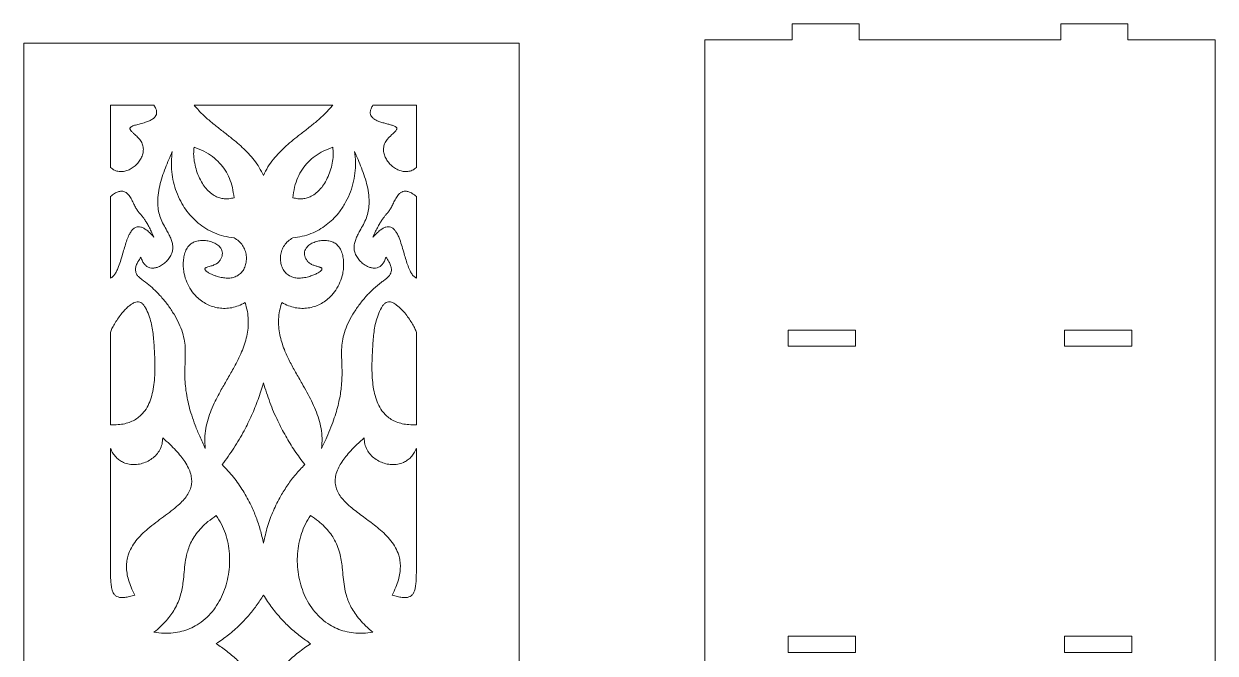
# Model space of a CAD drawing. Header units: millimetres. Extents: x -1055 to 1596, y -976 to 1493.
# Drawn here: x 709 to 1596, y -49 to 420 of the extents above; entities that cross this region are included whole.
import ezdxf

# ---------------------------------------------------------------- set-up
doc = ezdxf.new("R2010")
doc.units = ezdxf.units.MM

msp = doc.modelspace()

# ---------------------------------------------------------------- linework, layer by layer
at = {"color": 7, "linetype": 'Continuous', "lineweight": 15}
for p, q in [((1280.6, 407.95), (1280.6, 419.95)), ((1280.6, 419.95), (1330.6, 419.95)), ((1330.6, 419.95), (1330.6, 407.95)), ((1480.68, 407.95), (1480.68, 419.95)), ((1480.68, 419.95), (1530.68, 419.95)), ((1530.68, 419.95), (1530.68, 407.95)), ((1077.42, 405.44), (708.59, 405.44)), ((708.59, -488.56), (708.59, 405.44)), ((1077.42, -488.56), (1077.42, 405.44)), ((1215.64, -492.05), (1215.64, 407.95)), ((1215.64, 407.95), (1280.6, 407.95)), ((1330.6, 407.95), (1480.68, 407.95)), ((1530.68, 407.95), (1595.64, 407.95)), ((1595.64, 407.95), (1595.64, -492.05)), ((805.5, 359.42), (773.13, 359.42)), ((773.13, 359.42), (773.13, 312.99)), ((938.66, 359.42), (835.35, 359.42)), ((1000.88, 359.42), (968.51, 359.42)), ((1000.88, 312.99), (1000.88, 359.42)), ((773.13, 291.38), (773.13, 230.6)), ((1000.88, 230.6), (1000.88, 291.38)), ((773.13, 190.23), (773.13, 121.45)), ((1000.88, 121.45), (1000.88, 190.23)), ((1277.73, 191.95), (1327.73, 191.95)), ((1277.73, 179.95), (1277.73, 191.95)), ((1327.73, 191.95), (1327.73, 179.95)), ((1483.55, 179.95), (1483.55, 191.95)), ((1483.55, 191.95), (1533.55, 191.95)), ((1533.55, 191.95), (1533.55, 179.95)), ((1327.73, 179.95), (1277.73, 179.95)), ((1533.55, 179.95), (1483.55, 179.95)), ((773.13, 103.88), (773.13, 15.88)), ((1000.88, 15.88), (1000.88, 103.88)), ((1277.73, -36.05), (1327.73, -36.05)), ((1277.73, -48.05), (1277.73, -36.05)), ((1327.73, -36.05), (1327.73, -48.05)), ((1483.55, -48.05), (1483.55, -36.05)), ((1483.55, -36.05), (1533.55, -36.05)), ((1533.55, -36.05), (1533.55, -48.05)), ((1327.73, -48.05), (1277.73, -48.05)), ((1533.55, -48.05), (1483.55, -48.05))]:
    msp.add_line(p, q, dxfattribs=at)
for points, knots in [([(773.13, 312.99), (774.11, 312.22), (776.01, 310.76), (779.47, 309.83), (782.92, 309.91), (786.28, 310.88), (789.41, 312.57), (792.22, 314.84), (794.59, 317.57), (796.39, 320.65), (797.49, 323.96), (797.73, 327.39), (796.94, 330.83), (795.07, 333.78), (792.71, 336.19), (790.59, 338.11), (788.91, 339.71), (787.95, 340.82), (787.6, 341.63), (787.54, 342.11), (787.72, 342.65), (788.24, 343.18), (789.58, 343.95), (792.01, 344.7), (795.44, 345.57), (798.92, 346.5), (802.06, 347.63), (804.59, 348.95), (806.44, 350.57), (807.42, 352.5), (807.58, 354.59), (806.94, 357), (806.02, 358.54), (805.5, 359.42)], [0, 0, 0, 0, 0.044199, 0.085023, 0.125268, 0.166401, 0.20873, 0.251839, 0.294969, 0.337345, 0.378496, 0.418641, 0.459117, 0.502554, 0.541714, 0.579463, 0.605034, 0.624693, 0.631085, 0.636561, 0.641803, 0.650797, 0.66224, 0.696979, 0.741008, 0.788948, 0.825928, 0.86005, 0.890527, 0.912355, 0.935678, 0.963846, 1, 1, 1, 1]), ([(835.35, 359.42), (837.16, 357.33), (840.8, 353.18), (846.99, 347.67), (853.42, 342.47), (859.97, 337.42), (865.98, 332.65), (871.32, 328.01), (875.94, 323.47), (880.18, 318.52), (884.01, 313.08), (886, 309.08), (887, 307.05)], [0, 0, 0, 0, 0.111685, 0.223022, 0.334573, 0.446234, 0.557649, 0.644888, 0.732004, 0.819497, 0.908331, 1, 1, 1, 1]), ([(887, 307.05), (888.08, 309.2), (890.19, 313.43), (894.31, 319.15), (898.88, 324.33), (903.85, 329.07), (909.1, 333.51), (914.83, 338.03), (920.94, 342.74), (927.25, 347.86), (933.32, 353.29), (936.88, 357.37), (938.66, 359.42)], [0, 0, 0, 0, 0.09711, 0.191145, 0.28383, 0.376225, 0.468827, 0.561728, 0.6714, 0.78095, 0.890298, 1, 1, 1, 1]), ([(968.51, 359.42), (967.99, 358.54), (967.07, 357), (966.42, 354.59), (966.59, 352.5), (967.56, 350.61), (969.32, 349.03), (971.7, 347.75), (974.42, 346.73), (977.31, 345.89), (980.17, 345.17), (982.76, 344.48), (984.63, 343.83), (985.77, 343.18), (986.29, 342.65), (986.47, 342.11), (986.41, 341.63), (985.98, 340.65), (984.66, 339.26), (982.78, 337.55), (980.82, 335.71), (978.81, 333.58), (977.07, 330.83), (976.28, 327.39), (976.52, 323.96), (977.62, 320.65), (979.42, 317.57), (981.79, 314.84), (984.6, 312.57), (987.73, 310.88), (991.09, 309.91), (994.54, 309.83), (998, 310.76), (999.9, 312.22), (1000.88, 312.99)], [0, 0, 0, 0, 0.036154, 0.064321, 0.087644, 0.109471, 0.138497, 0.170842, 0.205923, 0.242053, 0.278678, 0.311437, 0.337792, 0.349234, 0.358227, 0.363469, 0.368945, 0.375338, 0.401433, 0.436243, 0.466714, 0.497454, 0.540891, 0.581366, 0.62151, 0.662661, 0.705036, 0.748165, 0.791273, 0.833602, 0.874733, 0.914978, 0.955802, 1, 1, 1, 1]), ([(819.13, 324.97), (818.27, 322.97), (816.53, 318.86), (813.94, 312.59), (811.57, 306.05), (809.65, 299.34), (808.42, 292.51), (808.17, 286.19), (808.84, 280.49), (810.24, 275.42), (812.53, 270.56), (814.9, 266.36), (816.88, 262.68), (818.31, 259.52), (819.29, 256.34), (819.65, 253.08), (819.1, 249.78), (817.62, 246.62), (815.45, 243.69), (812.75, 241.17), (809.93, 239.38), (807.22, 238.34), (804.77, 237.95), (802.34, 238.21), (800.14, 239.23), (798.29, 240.94), (796.77, 243.3), (796.13, 245.19), (795.78, 246.23)], [0, 0, 0, 0, 0.058461, 0.119678, 0.182229, 0.244914, 0.306938, 0.368143, 0.413958, 0.460474, 0.50864, 0.557742, 0.589912, 0.620915, 0.65049, 0.679048, 0.708027, 0.739129, 0.771974, 0.805303, 0.837746, 0.860877, 0.882811, 0.903966, 0.925503, 0.946501, 0.970837, 1, 1, 1, 1]), ([(865.1, 260.6), (862.54, 260.96), (857.54, 261.65), (850.47, 264.07), (844.05, 267.36), (838.31, 271.49), (833.26, 276.33), (828.92, 281.78), (825.17, 287.93), (822.14, 294.74), (819.91, 302.11), (818.64, 309.69), (818.25, 317.37), (818.84, 322.44), (819.13, 324.97)], [0, 0, 0, 0, 0.087479, 0.170978, 0.251861, 0.331226, 0.40988, 0.488352, 0.566929, 0.653581, 0.740404, 0.827214, 0.913799, 1, 1, 1, 1]), ([(835.35, 328.15), (835.19, 326.47), (834.87, 322.94), (835.46, 317.47), (836.71, 311.84), (838.72, 306.29), (841.28, 301.37), (844.27, 297.24), (847.55, 293.97), (851.01, 291.65), (854.47, 290.25), (857.84, 289.61), (861.46, 289.61), (863.86, 290.19), (865.1, 290.49)], [0, 0, 0, 0, 0.090266, 0.188803, 0.292554, 0.398286, 0.503021, 0.587898, 0.669864, 0.749327, 0.808404, 0.868526, 0.931629, 1, 1, 1, 1]), ([(865.1, 290.49), (864.77, 293.03), (864.11, 297.94), (861.87, 304.86), (858.71, 311.04), (854.47, 316.55), (849.13, 321.3), (842.68, 325.33), (837.85, 327.19), (835.35, 328.15)], [0, 0, 0, 0, 0.1503315, 0.2907446, 0.4247395, 0.5563292, 0.6961987, 0.8427322, 1, 1, 1, 1]), ([(938.66, 328.15), (936.27, 327.24), (931.64, 325.46), (925.42, 321.68), (920.15, 317.17), (915.77, 311.78), (912.38, 305.48), (909.95, 298.28), (909.26, 293.15), (908.91, 290.49)], [0, 0, 0, 0, 0.150391, 0.290849, 0.424867, 0.556458, 0.696305, 0.842795, 1, 1, 1, 1]), ([(908.91, 290.49), (910.15, 290.19), (912.55, 289.61), (916.17, 289.61), (919.54, 290.25), (923, 291.65), (926.46, 293.97), (929.74, 297.24), (932.73, 301.37), (935.29, 306.29), (937.3, 311.84), (938.55, 317.47), (939.14, 322.94), (938.82, 326.47), (938.66, 328.15)], [0, 0, 0, 0, 0.068371, 0.131474, 0.191596, 0.250672, 0.330136, 0.412103, 0.496979, 0.601713, 0.707446, 0.811197, 0.909734, 1, 1, 1, 1]), ([(954.88, 324.97), (955.18, 322.28), (955.79, 316.91), (955.28, 308.76), (953.78, 300.74), (951.22, 292.99), (947.63, 285.68), (943.38, 279.43), (938.71, 274.25), (933.85, 270.05), (928.41, 266.48), (922.4, 263.64), (915.86, 261.54), (911.26, 260.92), (908.91, 260.6)], [0, 0, 0, 0, 0.09143, 0.183284, 0.275364, 0.367415, 0.459241, 0.55082, 0.62279, 0.695071, 0.768144, 0.8427, 0.919627, 1, 1, 1, 1]), ([(978.23, 246.23), (977.88, 245.19), (977.24, 243.3), (975.72, 240.94), (973.87, 239.23), (971.67, 238.21), (969.24, 237.95), (966.78, 238.34), (964.08, 239.38), (961.26, 241.17), (958.56, 243.69), (956.39, 246.62), (954.91, 249.78), (954.36, 253.08), (954.71, 256.34), (955.7, 259.52), (957.13, 262.68), (959.1, 266.36), (961.48, 270.56), (963.77, 275.42), (965.17, 280.49), (965.83, 286.19), (965.59, 292.51), (964.36, 299.34), (962.44, 306.05), (960.07, 312.59), (957.48, 318.86), (955.74, 322.97), (954.88, 324.97)], [0, 0, 0, 0, 0.029163, 0.053499, 0.074496, 0.096035, 0.117189, 0.139123, 0.162255, 0.194697, 0.228026, 0.26087, 0.291973, 0.320952, 0.34951, 0.379085, 0.410088, 0.442257, 0.491359, 0.539526, 0.586042, 0.631857, 0.693062, 0.755085, 0.817771, 0.880322, 0.941539, 1, 1, 1, 1]), ([(805.5, 260.99), (804.83, 262.49), (803.61, 265.21), (801.76, 268.86), (800.1, 271.79), (798.59, 274.13), (797.21, 276.03), (795.94, 277.63), (794.59, 279.25), (793.12, 281.11), (791.57, 283.56), (790.15, 286.58), (788.58, 289.88), (786.83, 292.58), (784.95, 294.31), (783.18, 295.21), (781.06, 295.47), (778.64, 294.94), (775.9, 293.57), (774.12, 292.17), (773.13, 291.38)], [0, 0, 0, 0, 0.093743, 0.1709, 0.234253, 0.286554, 0.330491, 0.368648, 0.403487, 0.451274, 0.504204, 0.568991, 0.642107, 0.713864, 0.751206, 0.787533, 0.825833, 0.870783, 0.927378, 1, 1, 1, 1]), ([(1000.88, 291.38), (999.89, 292.17), (998.11, 293.57), (995.37, 294.94), (992.95, 295.47), (990.83, 295.21), (989.06, 294.31), (987.17, 292.58), (985.43, 289.88), (983.86, 286.58), (982.44, 283.56), (980.89, 281.11), (979.42, 279.25), (978.07, 277.63), (976.8, 276.03), (975.42, 274.13), (973.91, 271.79), (972.25, 268.86), (970.39, 265.21), (969.18, 262.49), (968.51, 260.99)], [0, 0, 0, 0, 0.072622, 0.129218, 0.174167, 0.212468, 0.248794, 0.286137, 0.357892, 0.431009, 0.495796, 0.548727, 0.596513, 0.631352, 0.669509, 0.713447, 0.765747, 0.829101, 0.906258, 1, 1, 1, 1]), ([(773.13, 230.6), (773.76, 230.99), (775.1, 231.82), (776.65, 233.86), (778.03, 236.33), (779.51, 239.86), (781, 244.44), (782.47, 249.64), (783.88, 254.58), (785.3, 258.97), (786.8, 262.63), (788.41, 265.45), (790.1, 267.44), (791.99, 268.62), (793.95, 268.96), (795.91, 268.67), (798.03, 267.74), (800.35, 266.16), (802.91, 263.88), (804.58, 262.01), (805.5, 260.99)], [0, 0, 0, 0, 0.0370425, 0.0788047, 0.1263515, 0.1793592, 0.2711272, 0.3684548, 0.4509001, 0.52931, 0.6003366, 0.6493593, 0.6920936, 0.7301719, 0.7587505, 0.7903273, 0.8279634, 0.8741945, 0.9310042, 1, 1, 1, 1]), ([(968.51, 260.99), (969.43, 262.01), (971.1, 263.88), (973.66, 266.16), (975.98, 267.74), (978.1, 268.67), (980.05, 268.96), (981.98, 268.62), (983.81, 267.51), (985.44, 265.66), (986.85, 263.29), (988.38, 259.87), (989.9, 255.36), (991.38, 250.2), (992.78, 245.24), (994.18, 240.78), (995.64, 237.01), (997.21, 234.08), (998.81, 231.9), (1000.22, 231.02), (1000.88, 230.6)], [0, 0, 0, 0, 0.0689942, 0.1258044, 0.1720353, 0.2096712, 0.2412469, 0.2698254, 0.3061133, 0.3465286, 0.3926327, 0.444363, 0.5347338, 0.6315789, 0.7143715, 0.7937995, 0.8664202, 0.9169424, 0.9611092, 1, 1, 1, 1]), ([(873.32, 212.46), (871.69, 211.6), (868.54, 209.93), (863.5, 208.49), (858.55, 207.93), (853.73, 208.24), (849.11, 209.33), (844.76, 211.16), (840.74, 213.64), (836.71, 217.08), (832.92, 221.65), (829.78, 227.46), (828.04, 233.06), (827.32, 238.08), (827.22, 242.31), (827.67, 246.49), (828.76, 250.42), (830.52, 253.7), (832.9, 256.2), (835.8, 257.83), (839.21, 258.63), (842.88, 258.73), (846.59, 258.18), (850.08, 257.04), (853.1, 255.33), (855.17, 253.26), (856.25, 251.09), (856.54, 249.04), (856.25, 246.92), (855.42, 244.85), (854.09, 242.96), (852.12, 241.23), (849.5, 240.07), (846.86, 239.32), (844.99, 238.81), (844.02, 238.34), (843.63, 238.03), (843.43, 237.68), (843.41, 237.31), (843.52, 236.93), (843.98, 236.18), (845.23, 235.16), (847.12, 234.05), (849.33, 233.04), (852.08, 232.02), (855.42, 231.11), (859.19, 230.54), (862.75, 230.62), (866.2, 231.51), (869.37, 233.35), (871.94, 236.24), (873.61, 239.7), (874.4, 243.53), (874.33, 247.5), (873.39, 251.44), (871.55, 255.11), (868.82, 258.39), (866.36, 259.85), (865.1, 260.6)], [0, 0, 0, 0, 0.028898, 0.056007, 0.081877, 0.106977, 0.131679, 0.156263, 0.180921, 0.205786, 0.239401, 0.273761, 0.309138, 0.331046, 0.35343, 0.375616, 0.396962, 0.417241, 0.433682, 0.450558, 0.468809, 0.48826, 0.508151, 0.527582, 0.545765, 0.562342, 0.572804, 0.583374, 0.594454, 0.606054, 0.61809, 0.630536, 0.646881, 0.662681, 0.673864, 0.677132, 0.679714, 0.681564, 0.683357, 0.685347, 0.687688, 0.697156, 0.710135, 0.722215, 0.73539, 0.756263, 0.77668, 0.795206, 0.811833, 0.832246, 0.85196, 0.871811, 0.892117, 0.912869, 0.933941, 0.955285, 0.977103, 1, 1, 1, 1]), ([(908.91, 260.6), (907.65, 259.85), (905.19, 258.39), (902.46, 255.11), (900.62, 251.44), (899.68, 247.5), (899.61, 243.53), (900.4, 239.7), (902.07, 236.24), (904.64, 233.35), (907.81, 231.51), (911.26, 230.62), (914.82, 230.54), (918.58, 231.11), (922.14, 232.08), (925.23, 233.26), (927.55, 234.4), (929.21, 235.49), (930.1, 236.31), (930.49, 236.93), (930.6, 237.31), (930.58, 237.68), (930.38, 238.05), (929.95, 238.37), (929.32, 238.66), (928.07, 239.09), (926.23, 239.57), (923.91, 240.31), (921.72, 241.38), (919.92, 242.96), (918.59, 244.85), (917.76, 246.92), (917.47, 249.04), (917.76, 251.09), (918.84, 253.26), (920.91, 255.33), (923.93, 257.04), (927.42, 258.18), (931.13, 258.73), (934.8, 258.63), (938.21, 257.83), (941.11, 256.2), (943.49, 253.7), (945.25, 250.42), (946.34, 246.49), (946.79, 242.31), (946.69, 238.08), (945.97, 233.06), (944.23, 227.46), (941.09, 221.65), (937.3, 217.08), (933.27, 213.64), (929.25, 211.16), (924.9, 209.33), (920.28, 208.24), (915.46, 207.93), (910.51, 208.49), (905.47, 209.93), (902.32, 211.6), (900.69, 212.46)], [0, 0, 0, 0, 0.022896, 0.044713, 0.066056, 0.087128, 0.10788, 0.128185, 0.148035, 0.167748, 0.188161, 0.204787, 0.223313, 0.243729, 0.264601, 0.281198, 0.295792, 0.305184, 0.312314, 0.314655, 0.316646, 0.318439, 0.320289, 0.323104, 0.326723, 0.331127, 0.343857, 0.356665, 0.369484, 0.381931, 0.393966, 0.405565, 0.416645, 0.427215, 0.437676, 0.454253, 0.472435, 0.491866, 0.511756, 0.531206, 0.549457, 0.566332, 0.582773, 0.603051, 0.624396, 0.646582, 0.668964, 0.690872, 0.726248, 0.760607, 0.794221, 0.819085, 0.843742, 0.868325, 0.893027, 0.918126, 0.943995, 0.971103, 1, 1, 1, 1]), ([(795.78, 246.23), (795.02, 245.12), (793.66, 243.13), (792.28, 240.18), (791.66, 237.63), (791.76, 235.26), (792.69, 233.08), (794.36, 231.18), (797.43, 228.71), (801.7, 225.74), (806.46, 221.42), (811.27, 216.41), (816.02, 210.52), (820.48, 203.82), (824.11, 197.02), (826.8, 190.33), (828.37, 183.82), (828.9, 177.5), (828.82, 171.69), (828.59, 166.15), (828.44, 160.74), (828.54, 154.85), (829.05, 148.37), (830.09, 141.77), (831.61, 135.05), (833.6, 128.22), (836.25, 120.72), (839.61, 112.5), (842.31, 106.86), (843.73, 103.88)], [0, 0, 0, 0, 0.025398, 0.04537, 0.061203, 0.074389, 0.089474, 0.104949, 0.121579, 0.163845, 0.202992, 0.242834, 0.294743, 0.345718, 0.394537, 0.440063, 0.481536, 0.520488, 0.559434, 0.591237, 0.625051, 0.661727, 0.702238, 0.74771, 0.787745, 0.832289, 0.882037, 0.9377, 1, 1, 1, 1]), ([(930.28, 103.88), (931.58, 106.6), (934.06, 111.78), (937.21, 119.34), (939.76, 126.29), (941.74, 132.68), (943.23, 138.57), (944.29, 143.98), (945.06, 149.53), (945.49, 155.19), (945.56, 160.94), (945.41, 166.25), (945.19, 171.72), (945.11, 177.5), (945.64, 183.82), (947.21, 190.33), (949.9, 197.02), (953.53, 203.82), (957.99, 210.52), (963.11, 216.85), (968.72, 222.62), (973.55, 226.65), (977.26, 229.27), (979.45, 230.99), (981.25, 232.96), (982.25, 235.22), (982.35, 237.63), (981.73, 240.18), (980.35, 243.13), (978.99, 245.12), (978.23, 246.23)], [0, 0, 0, 0, 0.056924, 0.108307, 0.154695, 0.196623, 0.234618, 0.269189, 0.300823, 0.340343, 0.376219, 0.409365, 0.440586, 0.479533, 0.518485, 0.55996, 0.605486, 0.654307, 0.705283, 0.757193, 0.807795, 0.857055, 0.875723, 0.893378, 0.909746, 0.92561, 0.938796, 0.954629, 0.974601, 1, 1, 1, 1]), ([(773.13, 121.45), (775, 121.42), (778.56, 121.36), (783.59, 122.1), (788.02, 123.42), (791.86, 125.33), (795.15, 127.76), (798.37, 131.15), (801.28, 135.75), (803.58, 141.61), (805.08, 148), (805.93, 154.79), (806.27, 161.81), (806.21, 168.57), (805.94, 174.94), (805.56, 180.82), (805.14, 186.51), (804.52, 192.07), (803.47, 197.59), (801.73, 203.15), (799.87, 207.54), (798, 210.51), (796.6, 212.04), (794.89, 212.96), (792.9, 213.06), (790.76, 212.42), (788.52, 211.14), (786.08, 209.22), (783.54, 206.72), (780.87, 203.59), (778.32, 200.13), (776.07, 196.55), (774.27, 193.29), (773.47, 191.16), (773.13, 190.23)], [0, 0, 0, 0, 0.0382416, 0.0723925, 0.1033531, 0.1320659, 0.1594555, 0.1863461, 0.2270886, 0.2695372, 0.314166, 0.3607968, 0.4088275, 0.4573958, 0.4986794, 0.5389016, 0.5775253, 0.6151295, 0.6528308, 0.6920231, 0.7338758, 0.7494825, 0.7634413, 0.7757841, 0.787968, 0.8031426, 0.820671, 0.8404907, 0.8661512, 0.8932806, 0.9243261, 0.9537603, 0.9796248, 1, 1, 1, 1]), ([(1000.88, 190.23), (1000.53, 191.16), (999.74, 193.29), (997.94, 196.55), (995.69, 200.13), (992.93, 203.88), (989.81, 207.46), (986.64, 210.36), (983.7, 212.24), (981.26, 213.07), (979.11, 212.96), (977.41, 212.04), (976.01, 210.51), (974.14, 207.54), (972.28, 203.15), (970.54, 197.59), (969.49, 192.07), (968.86, 186.51), (968.45, 180.82), (968.07, 174.94), (967.8, 168.57), (967.74, 161.81), (968.08, 154.79), (968.93, 148), (970.43, 141.61), (972.73, 135.75), (975.64, 131.15), (978.86, 127.76), (982.15, 125.33), (985.99, 123.42), (990.42, 122.1), (995.45, 121.36), (999.01, 121.42), (1000.88, 121.45)], [0, 0, 0, 0, 0.0203761, 0.0462422, 0.075678, 0.1067251, 0.1410436, 0.1724841, 0.1938859, 0.2119902, 0.2241739, 0.2365181, 0.2504777, 0.2660848, 0.30794, 0.3471344, 0.3848376, 0.4224438, 0.4610696, 0.5012939, 0.5425796, 0.5911505, 0.6391838, 0.6858171, 0.7304482, 0.772899, 0.8136437, 0.840536, 0.8679267, 0.896641, 0.9276036, 0.9617564, 1, 1, 1, 1]), ([(843.73, 103.88), (843.54, 106.39), (843.15, 111.31), (843.98, 118.63), (845.66, 125.67), (848.11, 132.48), (851.43, 139.8), (855.61, 147.61), (860.45, 155.95), (864.7, 163.36), (868.14, 169.93), (870.78, 175.61), (872.99, 181.39), (874.66, 187.29), (875.66, 193.35), (875.85, 199.59), (875.19, 206.05), (873.95, 210.28), (873.32, 212.46)], [0, 0, 0, 0, 0.064982, 0.127813, 0.189923, 0.252199, 0.315042, 0.398193, 0.481759, 0.564821, 0.619718, 0.673831, 0.727149, 0.779883, 0.832531, 0.88593, 0.941261, 1, 1, 1, 1]), ([(900.69, 212.46), (900.08, 210.39), (898.9, 206.36), (898.2, 200.21), (898.28, 194.27), (899.11, 188.48), (900.56, 182.85), (902.91, 176.25), (906.39, 168.77), (910.96, 160.43), (915.43, 152.77), (919.44, 145.69), (922.86, 139.18), (925.88, 132.54), (928.34, 125.71), (930.02, 118.66), (930.86, 111.33), (930.47, 106.39), (930.28, 103.88)], [0, 0, 0, 0, 0.0559183, 0.1086879, 0.1595921, 0.2096806, 0.2597235, 0.31021, 0.3909399, 0.4733492, 0.556763, 0.6206921, 0.6842699, 0.7472561, 0.8096718, 0.8719163, 0.9348795, 1, 1, 1, 1]), ([(887, 152.56), (885.73, 148.44), (883.19, 140.26), (878.34, 128.39), (872.41, 116.26), (865.21, 103.92), (859.28, 95.83), (856.3, 91.77)], [0, 0, 0, 0, 0.188597, 0.375282, 0.560968, 0.779774, 1, 1, 1, 1]), ([(917.71, 91.77), (915.17, 95.21), (910.11, 102.06), (903.46, 112.95), (897.23, 124.92), (891.54, 138.09), (888.52, 147.72), (887, 152.56)], [0, 0, 0, 0, 0.187002, 0.372817, 0.55837, 0.777969, 1, 1, 1, 1]), ([(811.98, 111.74), (811.91, 110.15), (811.77, 107.06), (810.04, 102.75), (807.45, 99.07), (804.1, 96.06), (800.21, 93.78), (795.95, 92.28), (791.5, 91.63), (787.03, 91.9), (783.08, 93.08), (779.77, 94.94), (777.09, 97.27), (774.76, 100.27), (773.69, 102.64), (773.13, 103.88)], [0, 0, 0, 0, 0.085876, 0.16762, 0.2482, 0.329061, 0.410479, 0.492055, 0.573211, 0.653669, 0.733957, 0.795173, 0.858641, 0.926189, 1, 1, 1, 1]), ([(791.22, -5.33), (790.25, -3.4), (788.41, 0.25), (786.48, 5.76), (785.33, 10.88), (784.94, 15.66), (785.25, 20.12), (786.34, 24.93), (788.52, 30.02), (792, 35.17), (796.24, 39.84), (801.22, 44.32), (806.76, 48.65), (812.62, 52.94), (818.3, 57.14), (823.2, 61.12), (827.14, 64.94), (830.12, 68.61), (832.34, 72.56), (833.53, 76.64), (833.7, 80.78), (832.94, 84.98), (831.19, 89.48), (828.62, 93.88), (825.42, 98.22), (821.69, 102.52), (817.17, 107.11), (813.78, 110.13), (811.98, 111.74)], [0, 0, 0, 0, 0.0445862, 0.08432, 0.1200411, 0.1526281, 0.1829641, 0.2118792, 0.2540736, 0.2963831, 0.3396468, 0.3839785, 0.4344086, 0.4847199, 0.5337433, 0.5803487, 0.614729, 0.6470127, 0.6775797, 0.7075069, 0.7337921, 0.7624283, 0.7949625, 0.8328389, 0.8671905, 0.9061758, 0.9502926, 1, 1, 1, 1]), ([(962.03, 111.74), (960.2, 110.11), (956.75, 107.03), (952.18, 102.36), (948.41, 98), (945.42, 93.89), (942.97, 89.71), (941.19, 85.42), (940.31, 80.99), (940.47, 76.67), (941.7, 72.48), (943.98, 68.47), (947.05, 64.74), (950.74, 61.21), (956.34, 56.6), (963.95, 51.1), (971.75, 45.25), (977.77, 39.84), (982.01, 35.17), (985.49, 30.02), (987.67, 24.93), (988.76, 20.12), (989.06, 15.66), (988.68, 10.88), (987.53, 5.76), (985.6, 0.25), (983.76, -3.4), (982.79, -5.33)], [0, 0, 0, 0, 0.050559, 0.09533, 0.1348, 0.169495, 0.199998, 0.234674, 0.264914, 0.292492, 0.322963, 0.354123, 0.387087, 0.422229, 0.459426, 0.536754, 0.616014, 0.660346, 0.703611, 0.745922, 0.788117, 0.817032, 0.847369, 0.879956, 0.915678, 0.955413, 1, 1, 1, 1]), ([(1000.88, 103.88), (1000.32, 102.64), (999.25, 100.27), (996.92, 97.27), (994.24, 94.94), (990.93, 93.08), (986.98, 91.9), (982.51, 91.63), (978.06, 92.28), (973.8, 93.78), (969.91, 96.06), (966.56, 99.07), (963.97, 102.75), (962.24, 107.06), (962.1, 110.15), (962.03, 111.74)], [0, 0, 0, 0, 0.073811, 0.141359, 0.204827, 0.266043, 0.346331, 0.42679, 0.507946, 0.589521, 0.67094, 0.7518, 0.83238, 0.914124, 1, 1, 1, 1]), ([(856.3, 91.77), (859.17, 88.68), (864.85, 82.56), (872, 72.33), (877.58, 62.26), (881.74, 52.45), (884.86, 43.05), (886.29, 36.55), (887, 33.27)], [0, 0, 0, 0, 0.188337, 0.373339, 0.557284, 0.702611, 0.849828, 1, 1, 1, 1]), ([(887, 33.27), (887.94, 37.43), (889.8, 45.65), (894.18, 57.42), (899.31, 67.75), (905, 76.72), (910.93, 84.56), (915.43, 89.35), (917.71, 91.77)], [0, 0, 0, 0, 0.190537, 0.376752, 0.560883, 0.705629, 0.851637, 1, 1, 1, 1]), ([(805.5, -33.09), (807.97, -33.4), (812.74, -34), (819.74, -33.7), (826.23, -32.52), (832.21, -30.48), (838.09, -27.45), (843.75, -23.27), (848.96, -17.86), (853.3, -11.7), (856.77, -4.92), (859.37, 2.32), (861.08, 9.89), (861.9, 17.63), (861.81, 25.4), (860.79, 33.07), (858.82, 40.47), (855.96, 47.53), (853.21, 51.75), (851.85, 53.85)], [0, 0, 0, 0, 0.059824, 0.115444, 0.167858, 0.218009, 0.266731, 0.326636, 0.386378, 0.446562, 0.507452, 0.569055, 0.631193, 0.693579, 0.755886, 0.817812, 0.879138, 0.939808, 1, 1, 1, 1]), ([(851.85, 53.85), (849.77, 52.39), (845.85, 49.65), (840.86, 45.02), (836.92, 40.37), (833.93, 35.69), (831.74, 30.99), (829.93, 25.46), (828.69, 19.05), (827.96, 11.85), (827.38, 5.37), (826.53, -0.44), (825.33, -5.63), (823.5, -10.84), (821.07, -15.69), (818.1, -20.21), (814.65, -24.47), (810.44, -28.85), (807.21, -31.63), (805.5, -33.09)], [0, 0, 0, 0, 0.074303, 0.13986, 0.198534, 0.252096, 0.30211, 0.349824, 0.422122, 0.492571, 0.561568, 0.612657, 0.664129, 0.717322, 0.774008, 0.822398, 0.875409, 0.934218, 1, 1, 1, 1]), ([(922.16, 53.85), (920.8, 51.75), (918.05, 47.53), (915.19, 40.47), (913.22, 33.07), (912.2, 25.4), (912.11, 17.63), (912.93, 9.89), (914.64, 2.32), (917.24, -4.92), (920.71, -11.7), (925.05, -17.86), (930.26, -23.27), (935.92, -27.45), (941.8, -30.48), (947.78, -32.52), (954.27, -33.7), (961.27, -34), (966.04, -33.4), (968.51, -33.09)], [0, 0, 0, 0, 0.060192, 0.120862, 0.182188, 0.244113, 0.306421, 0.368807, 0.430945, 0.492548, 0.553438, 0.613622, 0.673364, 0.733269, 0.781991, 0.832141, 0.884556, 0.940175, 1, 1, 1, 1]), ([(968.51, -33.09), (966.68, -31.51), (963.22, -28.54), (958.77, -23.82), (955.2, -19.23), (952.41, -14.72), (950.31, -10.28), (948.5, -5.07), (947.18, 1.02), (946.37, 8.03), (945.81, 14.54), (945.05, 20.55), (943.91, 26.04), (942.07, 31.58), (939.52, 36.7), (936.3, 41.38), (932.49, 45.67), (927.77, 49.94), (924.1, 52.5), (922.16, 53.85)], [0, 0, 0, 0, 0.070719, 0.133414, 0.189567, 0.240657, 0.288099, 0.333171, 0.401699, 0.47005, 0.539707, 0.59294, 0.647315, 0.703615, 0.763299, 0.813972, 0.869352, 0.930867, 1, 1, 1, 1]), ([(773.13, 15.88), (773.13, 14.11), (773.13, 10.81), (773.24, 6.21), (773.55, 2.11), (774.17, -1.42), (775.29, -4.19), (776.89, -5.97), (778.8, -6.95), (781.17, -7.32), (784.02, -7.15), (787.44, -6.48), (789.88, -5.74), (791.22, -5.33)], [0, 0, 0, 0, 0.141839, 0.2648955, 0.3696142, 0.4708495, 0.5519284, 0.6054714, 0.6592976, 0.7207234, 0.7955567, 0.8877435, 1, 1, 1, 1]), ([(982.79, -5.33), (984.13, -5.74), (986.57, -6.48), (989.99, -7.15), (992.84, -7.32), (995.21, -6.95), (997.12, -5.97), (998.61, -4.31), (999.64, -1.97), (1000.31, 1.05), (1000.71, 5.01), (1000.88, 10.03), (1000.88, 13.82), (1000.88, 15.88)], [0, 0, 0, 0, 0.112244, 0.204422, 0.279247, 0.340664, 0.394487, 0.448023, 0.51574, 0.597322, 0.695674, 0.834838, 1, 1, 1, 1]), ([(887, -5.33), (885.28, -8.03), (881.85, -13.39), (875.9, -20.83), (869.04, -28.12), (861.09, -35.19), (854.94, -39.43), (851.85, -41.56)], [0, 0, 0, 0, 0.188691, 0.37497, 0.560155, 0.778809, 1, 1, 1, 1]), ([(922.16, -41.56), (919.53, -39.76), (914.28, -36.18), (907.04, -30.04), (899.96, -22.95), (893.11, -14.79), (889.05, -8.5), (887, -5.33)], [0, 0, 0, 0, 0.187914, 0.373767, 0.558888, 0.777929, 1, 1, 1, 1]), ([(851.85, -41.56), (854.48, -43.35), (859.72, -46.93), (866.97, -53.08), (874.05, -60.16), (880.89, -68.32), (884.96, -74.62), (887, -77.78)], [0, 0, 0, 0, 0.187914, 0.373767, 0.558887, 0.777929, 1, 1, 1, 1]), ([(887, -77.78), (888.73, -75.09), (892.16, -69.73), (898.11, -62.29), (904.97, -54.99), (912.92, -47.92), (919.07, -43.69), (922.16, -41.56)], [0, 0, 0, 0, 0.188692, 0.374969, 0.560154, 0.778808, 1, 1, 1, 1])]:
    msp.add_open_spline(points, degree=3, knots=knots, dxfattribs=at)

doc.saveas('drawing.dxf')
